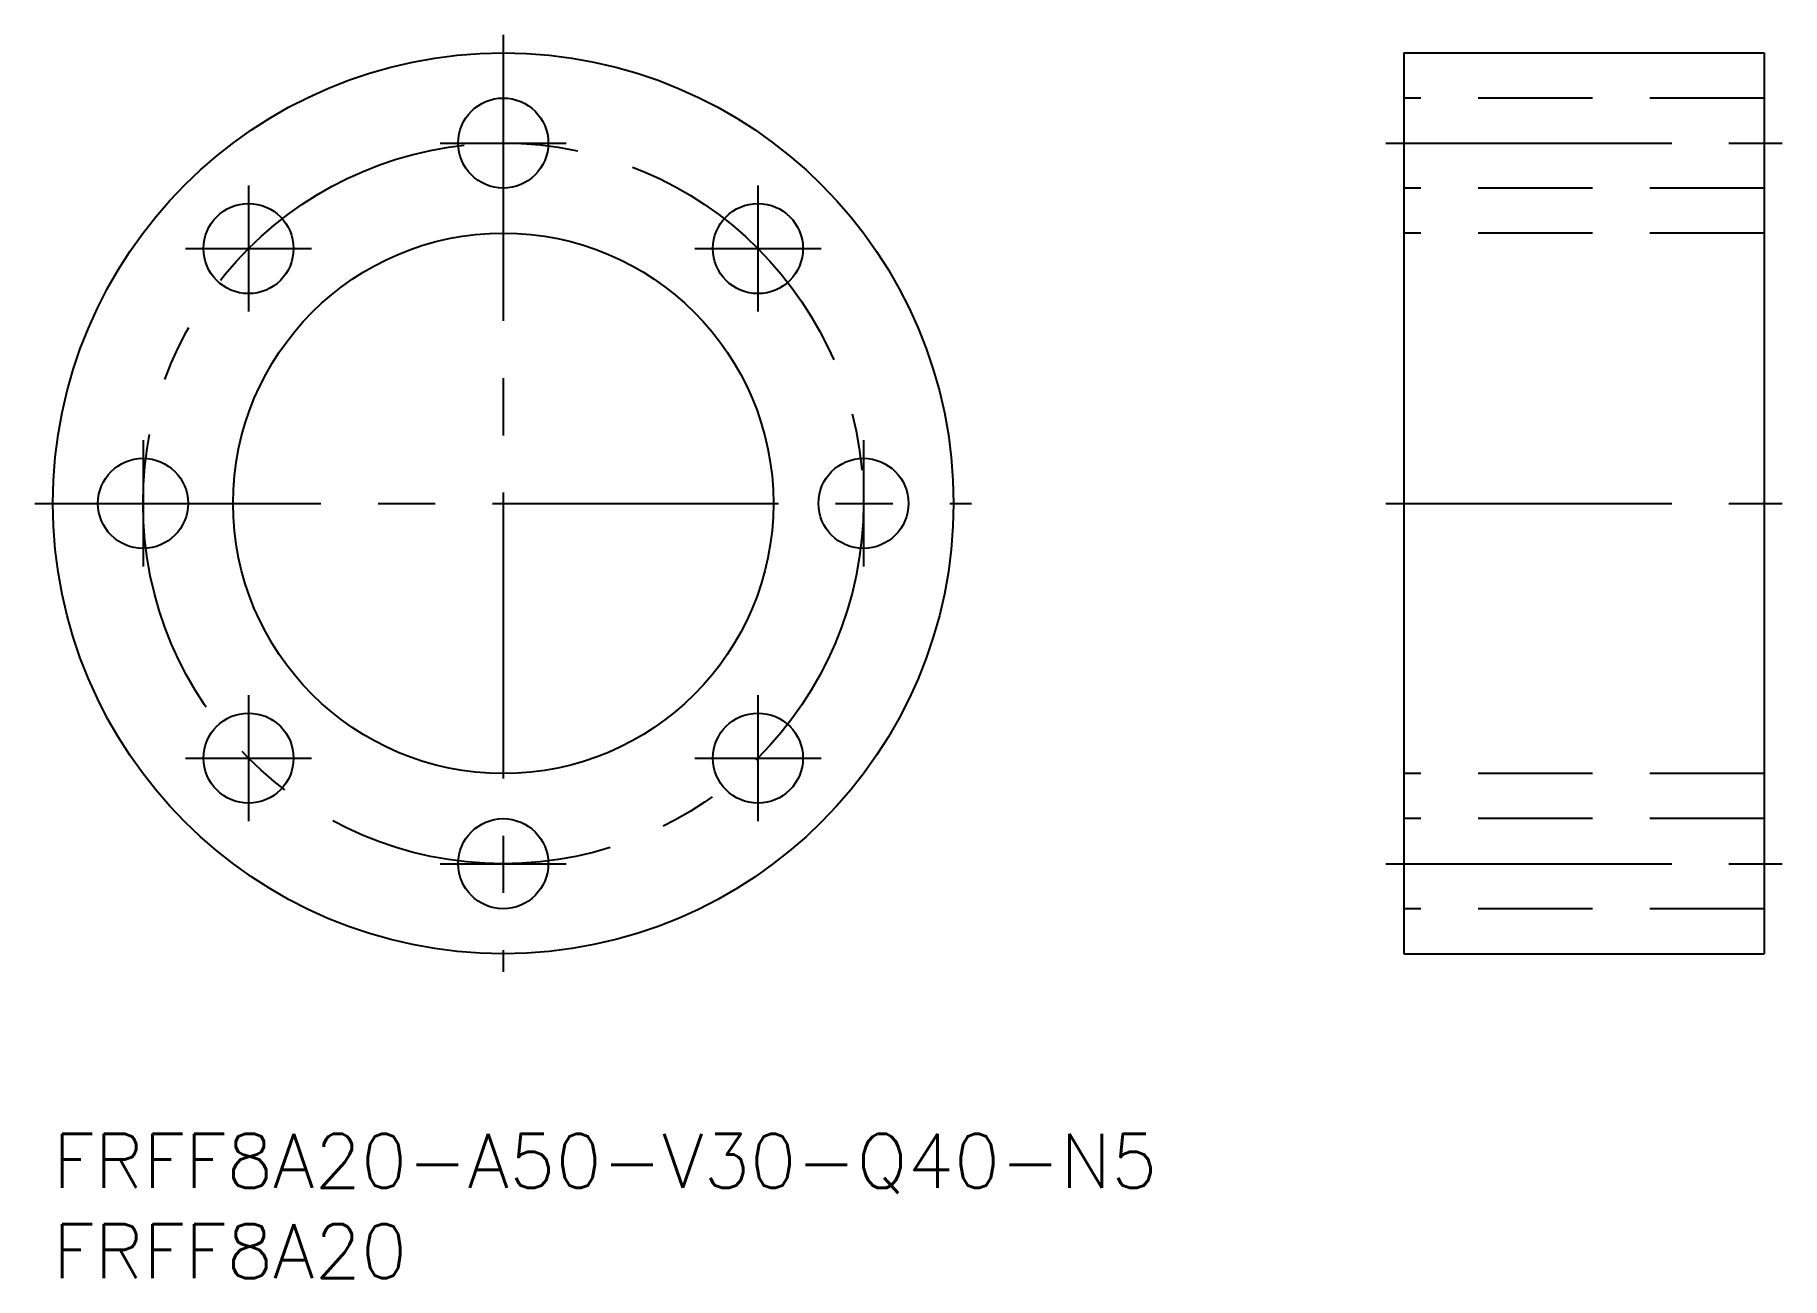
# Model space of a CAD drawing. Extents: x -1 to 96, y -8 to 61.
import ezdxf

# ---------------------------------------------------------------- set-up
doc = ezdxf.new("R2010")
doc.units = 0
doc.header["$LTSCALE"] = 0.5
doc.linetypes.add('CENTER', pattern=[50.8, 31.75, -6.35, 6.35, -6.35])
doc.linetypes.add('DASHED', pattern=[19.05, 12.7, -6.35])
for name, color, linetype in [('MSM_CENTER', 1, 'CENTER'), ('MSM_CONTINUOUS', 7, 'CONTINUOUS'), ('MSM_DASHED', 4, 'DASHED'), ('MSM_PART_NUMBER', 7, 'CONTINUOUS')]:
    doc.layers.add(name, color=color, linetype=linetype)
doc.styles.get("Standard").update_dxf_attribs({"font": 'txt.shx', "height": 3, "bigfont": 'bigfont.shx'})

# ---------------------------------------------------------------- blocks, each defined once
blk = doc.blocks.new('*U11')
at = {"layer": 'MSM_PART_NUMBER'}
blk.add_text('FRFF8A20-A50-V30-Q40-N5', height=3, dxfattribs=at).set_placement((0, -3))
blk = doc.blocks.new('*U12')
at = {"layer": 'MSM_PART_NUMBER'}
blk.add_text('FRFF8A20', height=3, dxfattribs=at).set_placement((0, -8))

msp = doc.modelspace()

# ---------------------------------------------------------------- linework, layer by layer
at = {"layer": 'MSM_CENTER'}
for p, q in [((25, 61), (25, 9)), ((21.5, 55), (28.5, 55)), ((74, 55), (96, 55)), ((10.858, 52.642), (10.858, 45.642)), ((39.142, 52.642), (39.142, 45.642)), ((7.358, 49.142), (14.358, 49.142)), ((35.642, 49.142), (42.642, 49.142)), ((5, 38.5), (5, 31.5)), ((45, 38.5), (45, 31.5)), ((-1, 35), (51, 35)), ((74, 35), (96, 35)), ((10.858, 24.358), (10.858, 17.358)), ((39.142, 24.358), (39.142, 17.358)), ((7.358, 20.858), (14.358, 20.858)), ((35.642, 20.858), (42.642, 20.858)), ((21.5, 15), (28.5, 15)), ((74, 15), (96, 15))]:
    msp.add_line(p, q, dxfattribs=at)
msp.add_circle((25, 35), 20, dxfattribs=at)
at = {"layer": 'MSM_CONTINUOUS'}
for p, q in [((75, 60), (95, 60)), ((75, 60), (75, 10)), ((95, 60), (95, 10)), ((75, 10), (95, 10))]:
    msp.add_line(p, q, dxfattribs=at)
for centre, radius in [((25, 35), 25), ((25, 55), 2.5), ((10.858, 49.142), 2.5), ((39.142, 49.142), 2.5), ((25, 35), 15), ((5, 35), 2.5), ((45, 35), 2.5), ((10.858, 20.858), 2.5), ((39.142, 20.858), 2.5), ((25, 15), 2.5)]:
    msp.add_circle(centre, radius, dxfattribs=at)
at = {"layer": 'MSM_DASHED'}
for p, q in [((95, 57.5), (75, 57.5)), ((95, 52.5), (75, 52.5)), ((95, 50), (75, 50)), ((95, 20), (75, 20)), ((95, 17.5), (75, 17.5)), ((95, 12.5), (75, 12.5))]:
    msp.add_line(p, q, dxfattribs=at)

# ---------------------------------------------------------------- block references
at = {"layer": 'MSM_CONTINUOUS'}
for name in ['*U11', '*U12']:
    msp.add_blockref(name, (0, 0), dxfattribs=at)

doc.saveas('drawing.dxf')
